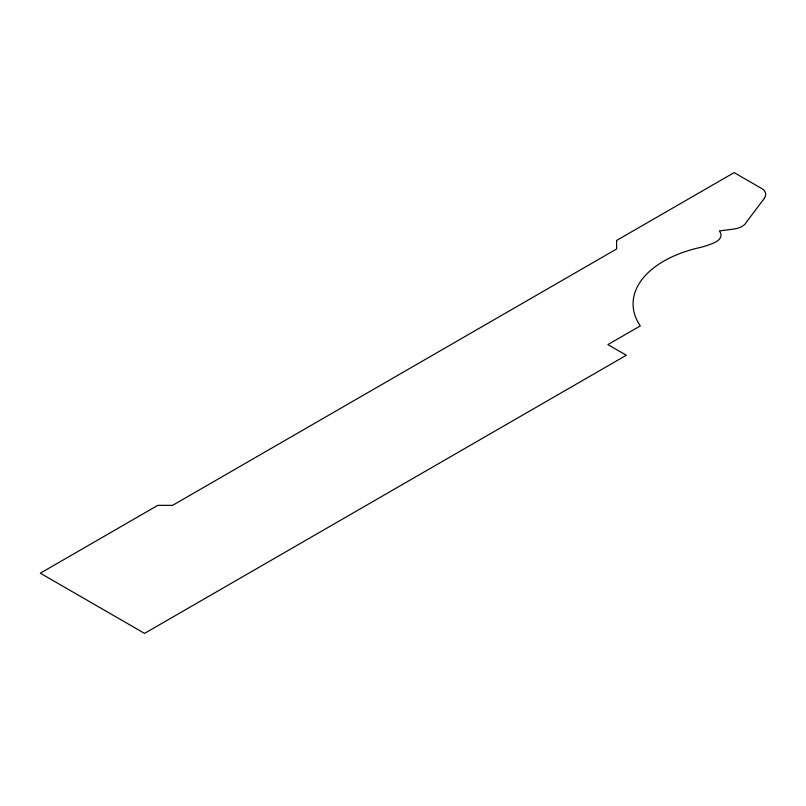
<?xml version="1.0" encoding="UTF-8"?>
<svg xmlns="http://www.w3.org/2000/svg" width="806" height="806" viewBox="0 0 806 806"><rect width="100%" height="100%" fill="white"/><g stroke="black" fill="none" stroke-linecap="round" stroke-linejoin="round"><path stroke-width="1.21" d="M764.441 198.195L746.537 221.993A17.53 10.115 0 0 1 733.51 229.106L719.295 230.939A16.191 9.35 0 0 1 714.65 242.535A69.608 40.189 0 0 1 700.736 247.361A104.72 60.46 0 0 0 640.276 325.926L607.905 344.615L626.322 355.245L144.556 633.385L40.3 573.197L157.835 505.342L172.595 505.342L616.6 248.994L616.6 240.47L734.135 172.615L763.282 189.44A16.997 9.813 0 0 1 764.441 198.195"/></g></svg>
